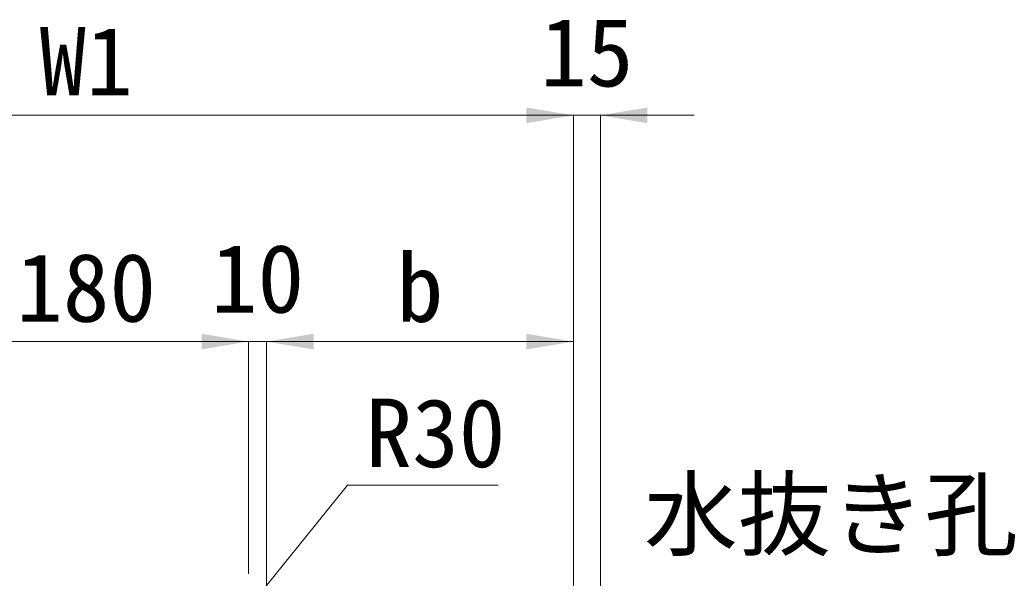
# Model space of a CAD drawing. Units: millimetres at full size. Extents: x 50430 to 75195, y 75514 to 92741.
# Drawn here: x 66126 to 66677, y 79739 to 80049 of the extents above; entities that cross this region are included whole.
import ezdxf
from ezdxf.enums import TextEntityAlignment as Align

# ---------------------------------------------------------------- set-up
doc = ezdxf.new("R2010")
doc.units = ezdxf.units.MM
doc.header["$LTSCALE"] = 25
doc.layers.add('0_2', color=7, linetype='Continuous', lineweight=5)
doc.layers.add('寸法線', color=7, linetype='Continuous', lineweight=9)
doc.styles.add('ＭＳ ゴシック', font='')
doc.styles.get('ＭＳ ゴシック').set_extended_font_data('MS Gothic')

# ---------------------------------------------------------------- blocks, each defined once
blk = doc.blocks.new('filled_arrow')
at = {"color": 0, "linetype": 'Continuous', "lineweight": -2}
blk.add_solid([(7.5, 1.25), (0, 0), (7.5, -1.25)], dxfattribs=at)

msp = doc.modelspace()

# ---------------------------------------------------------------- linework, layer by layer
at = {"layer": '0_2', "lineweight": 9}
msp.add_lwpolyline([(66244.85, 79713.21), (66307.36, 79790.65), (66390.86, 79790.65)], dxfattribs=at)
at = {"layer": '寸法線'}
for p, q in [((66432.52, 79995.71), (65892.52, 79995.71)), ((66380.52, 79995.71), (66499.52, 79995.71)), ((66432.52, 79544.48), (66432.52, 79995.71)), ((66432.52, 79544.48), (66432.52, 79995.71)), ((66447.52, 79411.47), (66447.52, 79995.71)), ((66072.52, 79870.28), (66252.52, 79870.28)), ((66200.52, 79870.28), (66314.52, 79870.28)), ((66252.52, 79741.47), (66252.52, 79870.28)), ((66252.52, 79741.47), (66252.52, 79870.28)), ((66262.52, 79541.59), (66262.52, 79870.28)), ((66262.52, 79870.28), (66432.52, 79870.28)), ((66262.52, 79541.59), (66262.52, 79870.28)), ((66432.52, 79544.48), (66432.52, 79870.28))]:
    msp.add_line(p, q, dxfattribs=at)

# ---------------------------------------------------------------- block references
at = {"layer": '寸法線', "xscale": 3.47, "yscale": 3.47, "rotation": 180}
for p in [(66432.52, 79995.71), (66432.52, 79995.71), (66252.52, 79870.28), (66252.52, 79870.28), (66432.52, 79870.28)]:
    msp.add_blockref('filled_arrow', p, dxfattribs=at)
at = {"layer": '寸法線', "xscale": 3.47, "yscale": 3.47}
for p in [(66447.52, 79995.71), (66262.52, 79870.28), (66262.52, 79870.28)]:
    msp.add_blockref('filled_arrow', p, dxfattribs=at)

# ---------------------------------------------------------------- texts
at = {"layer": '0_2', "style": 'ＭＳ ゴシック'}
msp.add_text('R30', height=37.98, dxfattribs=at).set_placement((66317.36, 79838.65), align=Align.TOP_LEFT)
msp.add_text('水抜き孔', height=37.98, dxfattribs=at).set_placement((66575.32, 79774.61), align=Align.MIDDLE_CENTER)
at = {"layer": '寸法線', "style": 'ＭＳ ゴシック'}
for s, p in [('15', (66440.02, 80030.71)), ('W1', (66162.52, 80025.71)), ('10', (66257.52, 79905.28)), ('180', (66162.52, 79900.28)), ('b', (66347.52, 79900.28))]:
    msp.add_text(s, height=37.98, dxfattribs=at).set_placement(p, align=Align.MIDDLE_CENTER)

doc.saveas('drawing.dxf')
